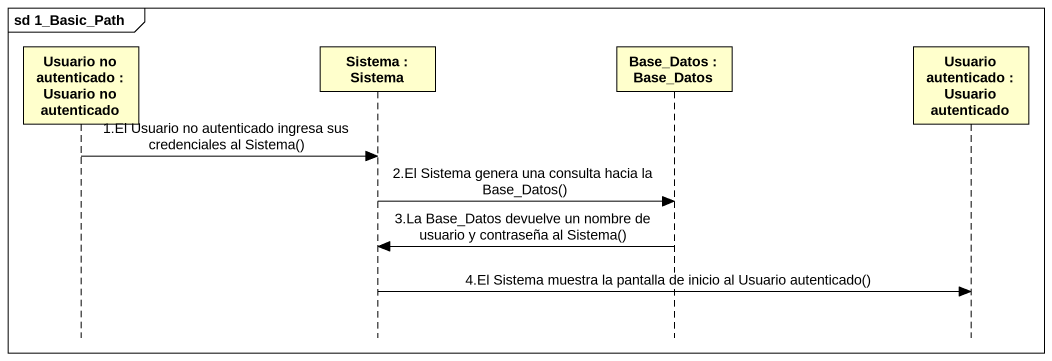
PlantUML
@startuml
mainframe sd 1_Basic_Path
hide footbox
participant "Usuario no autenticado : Usuario no autenticado" as Usuario_no_autenticado
participant "Sistema : Sistema" as Sistema
participant "Base_Datos : Base_Datos" as Base_Datos
participant "Usuario autenticado : Usuario autenticado" as Usuario_autenticado

Usuario_no_autenticado -> Sistema : 1.El Usuario no autenticado ingresa sus credenciales al Sistema()
Sistema -> Base_Datos : 2.El Sistema genera una consulta hacia la Base_Datos()
Base_Datos -> Sistema : 3.La Base_Datos devuelve un nombre de usuario y contraseña al Sistema()
Sistema -> Usuario_autenticado : 4.El Sistema muestra la pantalla de inicio al Usuario autenticado()
@enduml
